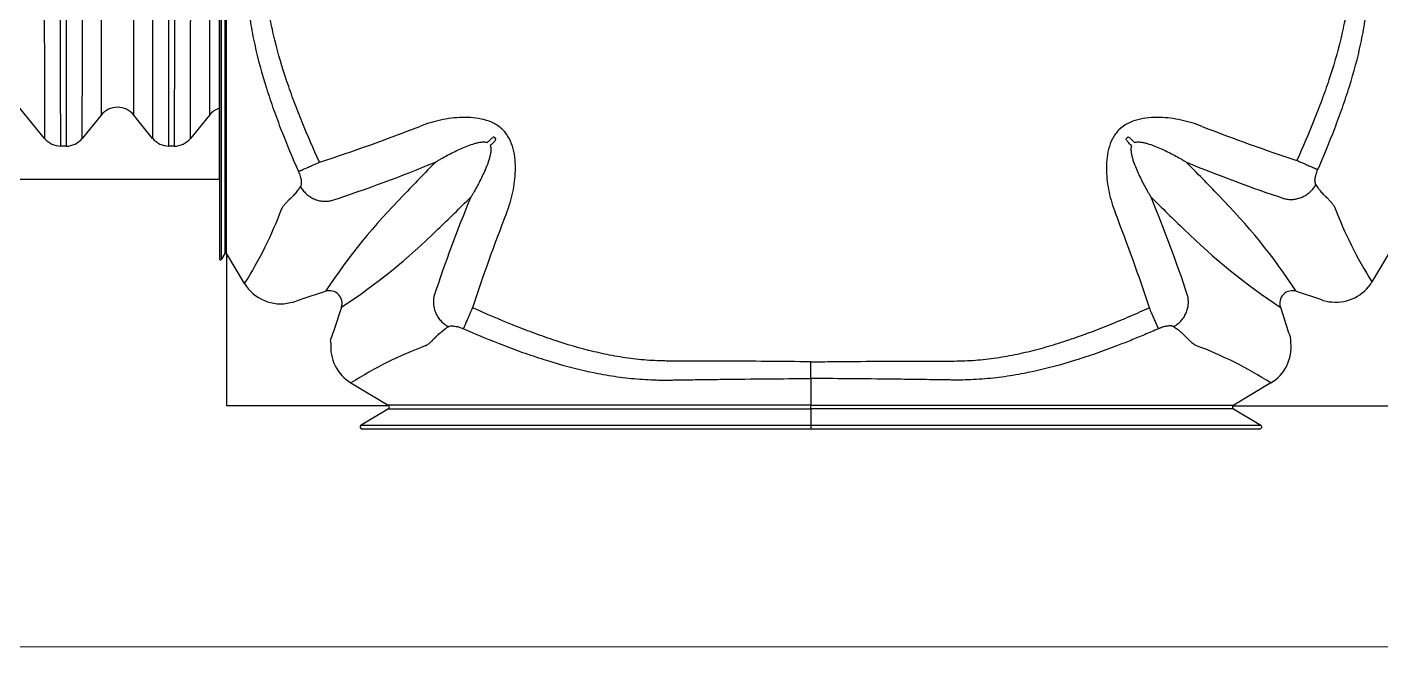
# Model space of a CAD drawing. Header units: millimetres. Extents: x -455371 to 117772, y -78417 to 116564.
# Drawn here: x -31500 to -30854, y 52822 to 53118 of the extents above; entities that cross this region are included whole.
import ezdxf

# ---------------------------------------------------------------- set-up
doc = ezdxf.new("R2010")
doc.units = ezdxf.units.MM
doc.layers.get('0').update_dxf_attribs({"color": 255})
doc.layers.add('BETON-STOP', color=141, linetype='Continuous')
doc.layers.add('Contorno-Cupolex', color=3, linetype='Continuous')
doc.layers.add('quote', color=5, linetype='Continuous', lineweight=15)

# ---------------------------------------------------------------- blocks, each defined once
blk = doc.blocks.new('Cupolex H50')
at = {"layer": 'Contorno-Cupolex', "linetype": 'Continuous'}
for p, q in [((19692.858, 10192.535), (19692.858, 10171.748)), ((19705.932, 10177.531), (19706.004, 10177.459)), ((19736.013, 10177.459), (19736.085, 10177.531)), ((19747.709, 10170.646), (19748.773, 10172.417)), ((19693.116, 10171.996), (19692.951, 10171.722)), ((19693.201, 10171.996), (19693.116, 10171.996)), ((19693.208, 10171.984), (19693.201, 10171.996)), ((19693.208, 10171.976), (19693.208, 10171.984)), ((19694.056, 10170.564), (19693.208, 10171.976)), ((19693.208, 10164.735), (19693.208, 10171.976)), ((19696.753, 10169.82), (19697.911, 10170.197)), ((19744.105, 10170.197), (19745.264, 10169.82)), ((19698.67, 10169.438), (19698.294, 10168.28)), ((19743.347, 10169.438), (19743.723, 10168.28)), ((19721.008, 10166.044), (19721.008, 10166.837)), ((19721.008, 10166.044), (19721.008, 10164.771)), ((19699.119, 10165.834), (19700.89, 10164.77)), ((19742.898, 10165.834), (19741.127, 10164.77)), ((19700.925, 10164.735), (19693.208, 10164.735)), ((19700.933, 10164.735), (19700.925, 10164.735)), ((19721.008, 10164.599), (19721.008, 10164.771)), ((19741.084, 10164.735), (19741.092, 10164.735)), ((19741.092, 10164.735), (19748.808, 10164.735)), ((19700.898, 10164.6), (19699.601, 10163.82)), ((19721.008, 10164.599), (19721.008, 10163.821)), ((19741.119, 10164.6), (19742.416, 10163.82)), ((19721.008, 10163.635), (19699.654, 10163.635)), ((19721.008, 10163.821), (19721.008, 10163.635)), ((19742.363, 10163.635), (19721.008, 10163.635))]:
    blk.add_line(p, q, dxfattribs=at)
for centre, radius, start, end in [((19671.606, 10256.75), 84.511, 287.92489, 291.36419), ((19769.413, 10254.064), 81.647, 248.60087, 251.96279), ((19647.472, 10236.537), 83.013, 314.44915, 314.6275), ((19765.011, 10118.999), 83.013, 135.3725, 135.55085), ((19677.006, 10118.999), 83.013, 44.44915, 44.6275), ((19794.544, 10236.537), 83.013, 225.3725, 225.55085), ((19676.338, 10241.136), 70.114, 288.16797, 292.48426), ((19775.244, 10104.861), 101.529, 135.24033, 136.48357), ((19666.773, 10104.862), 101.528, 43.51644, 44.7597), ((19764.872, 10239.053), 67.882, 247.47222, 251.6936), ((19722.646, 10153.941), 29.599, 135.27197, 146.68663), ((19767.526, 10148.671), 67.882, 157.47222, 161.6936), ((19633.335, 10246.77), 101.528, 313.51644, 314.7597), ((19674.49, 10148.671), 67.882, 18.3064, 22.52778), ((19823.019, 10261.545), 122.115, 225.3451, 226.37876), ((19719.371, 10153.941), 29.599, 33.31337, 44.72803), ((19677.575, 10180.979), 19.496, 327.71075, 339.45955), ((19782.538, 10144.13), 81.647, 158.60087, 161.96279), ((19659.479, 10144.13), 81.647, 18.03721, 21.39913), ((19764.175, 10181.087), 19.498, 200.64304, 212.37979), ((19682.414, 10194.173), 29.599, 303.31337, 314.72803), ((19759.649, 10194.23), 29.672, 225.28608, 236.67252), ((19692.908, 10171.747), 0.0499, 179.27755, 329.03728), ((19695.76, 10171.587), 1.987, 210.98877, 283.95348), ((19746.005, 10171.669), 1.987, 263.94289, 329.01288), ((19698.098, 10169.625), 0.601, 341.86663, 108.13337), ((19743.918, 10169.625), 0.601, 71.86663, 198.13337), ((19695.909, 10171.605), 1.974, 279.62968, 295.30529), ((19745.761, 10170.723), 1.031, 241.14815, 271.90187), ((19700.317, 10167.325), 2.238, 154.73634, 166.96361), ((19742.82, 10167.782), 1.031, 358.098, 28.85197), ((19698.066, 10167.758), 0.1, 353.99442, 45.05073), ((19700.142, 10167.538), 1.987, 173.94289, 239.01288), ((19709.561, 10149.368), 19.498, 110.64304, 122.37979), ((19732.568, 10149.593), 19.248, 57.54397, 69.4332), ((19741.874, 10167.538), 1.987, 300.98712, 6.05711), ((19700.838, 10164.684), 0.1, 30.3283, 59.06717), ((19700.847, 10164.685), 0.0994, 300.74221, 30.22948), ((19741.17, 10164.685), 0.0994, 149.77052, 239.25779), ((19741.178, 10164.684), 0.1, 120.93283, 149.6717), ((19699.653, 10163.735), 0.0998, 120.96272, 270.72242), ((19742.364, 10163.735), 0.0998, 269.27767, 59.03719)]:
    blk.add_arc(centre, radius, start, end, dxfattribs=at)
for points, knots in [([(19693.116, 10192.535), (19693.116, 10191.89), (19693.116, 10191.245), (19693.116, 10189.955), (19693.116, 10189.309), (19693.116, 10188.019), (19693.116, 10187.374), (19693.116, 10186.406), (19693.116, 10186.083), (19693.116, 10185.44), (19693.116, 10185.117), (19693.116, 10184.478), (19693.116, 10184.165), (19693.116, 10183.551), (19693.116, 10183.249), (19693.116, 10182.657), (19693.116, 10182.365), (19693.116, 10181.811), (19693.116, 10181.544), (19693.116, 10180.784), (19693.116, 10180.317), (19693.116, 10179.729), (19693.116, 10179.548), (19693.116, 10179.222), (19693.116, 10179.074), (19693.116, 10178.693), (19693.116, 10178.525), (19693.116, 10178.326), (19693.116, 10178.225), (19693.116, 10178.024), (19693.116, 10177.924), (19693.116, 10177.723), (19693.116, 10177.623), (19693.116, 10177.321), (19693.116, 10177.121), (19693.116, 10176.719), (19693.116, 10176.518), (19693.116, 10175.916), (19693.116, 10175.515), (19693.116, 10174.712), (19693.116, 10174.311), (19693.116, 10173.271), (19693.116, 10172.633), (19693.116, 10171.996)], [0, 0, 0, 0, 0.032927, 0.032927, 0.065853, 0.065853, 0.09878, 0.09878, 0.115243, 0.115243, 0.131706, 0.131706, 0.14817, 0.14817, 0.164633, 0.164633, 0.181096, 0.181096, 0.197559, 0.197559, 0.230486, 0.230486, 0.246949, 0.246949, 0.263413, 0.263413, 0.296339, 0.296339, 0.329266, 0.329266, 0.362192, 0.362192, 0.395119, 0.395119, 0.460972, 0.460972, 0.526825, 0.526825, 0.658531, 0.658531, 0.790238, 0.790238, 1, 1, 1, 1]), ([(19693.201, 10171.996), (19693.201, 10172.633), (19693.201, 10173.271), (19693.201, 10174.311), (19693.201, 10174.712), (19693.201, 10175.515), (19693.201, 10175.916), (19693.201, 10176.518), (19693.201, 10176.719), (19693.201, 10177.121), (19693.201, 10177.321), (19693.201, 10177.623), (19693.201, 10177.723), (19693.201, 10177.924), (19693.201, 10178.024), (19693.201, 10178.225), (19693.201, 10178.326), (19693.201, 10178.525), (19693.201, 10178.693), (19693.201, 10179.074), (19693.201, 10179.222), (19693.201, 10179.548), (19693.201, 10179.729), (19693.201, 10180.317), (19693.201, 10180.784), (19693.201, 10181.544), (19693.201, 10181.811), (19693.201, 10182.365), (19693.201, 10182.657), (19693.201, 10183.249), (19693.201, 10183.551), (19693.201, 10184.165), (19693.201, 10184.478), (19693.201, 10185.117), (19693.201, 10185.44), (19693.201, 10186.083), (19693.201, 10186.406), (19693.201, 10187.374), (19693.201, 10188.019), (19693.201, 10189.309), (19693.201, 10189.955), (19693.201, 10191.245), (19693.201, 10191.89), (19693.201, 10192.535)], [0, 0, 0, 0, 0.209762, 0.209762, 0.341469, 0.341469, 0.473175, 0.473175, 0.539028, 0.539028, 0.604881, 0.604881, 0.637808, 0.637808, 0.670734, 0.670734, 0.703661, 0.703661, 0.736587, 0.736587, 0.753051, 0.753051, 0.769514, 0.769514, 0.802441, 0.802441, 0.818904, 0.818904, 0.835367, 0.835367, 0.85183, 0.85183, 0.868294, 0.868294, 0.884757, 0.884757, 0.90122, 0.90122, 0.934147, 0.934147, 0.967073, 0.967073, 1, 1, 1, 1]), ([(19694.204, 10192.535), (19694.196, 10191.132), (19694.183, 10189.729), (19694.161, 10187.975), (19694.157, 10187.624), (19694.15, 10187.098), (19694.147, 10186.923), (19694.142, 10186.572), (19694.14, 10186.397), (19694.136, 10186.134), (19694.134, 10186.047), (19694.131, 10185.871), (19694.13, 10185.783), (19694.129, 10185.648), (19694.129, 10185.603), (19694.129, 10185.513), (19694.13, 10185.468), (19694.131, 10185.333), (19694.133, 10185.243), (19694.145, 10184.793), (19694.167, 10184.434), (19694.219, 10183.895), (19694.239, 10183.716), (19694.285, 10183.358), (19694.31, 10183.179), (19694.396, 10182.644), (19694.463, 10182.291), (19694.692, 10181.241), (19694.881, 10180.552), (19695.203, 10179.533), (19695.317, 10179.195), (19695.554, 10178.525), (19695.678, 10178.193), (19696.062, 10177.202), (19696.335, 10176.551), (19696.619, 10175.905)], [0, 0, 0, 0, 0.25, 0.25, 0.3125, 0.3125, 0.34375, 0.34375, 0.375, 0.375, 0.390625, 0.390625, 0.40625, 0.40625, 0.414062, 0.414062, 0.421875, 0.421875, 0.4375, 0.4375, 0.5, 0.5, 0.53125, 0.53125, 0.5625, 0.5625, 0.625, 0.625, 0.75, 0.75, 0.8125, 0.8125, 0.875, 0.875, 1, 1, 1, 1]), ([(19697.616, 10176.341), (19697.331, 10176.975), (19697.057, 10177.611), (19696.667, 10178.572), (19696.541, 10178.894), (19696.298, 10179.54), (19696.182, 10179.865), (19695.851, 10180.841), (19695.655, 10181.496), (19695.414, 10182.489), (19695.342, 10182.822), (19695.25, 10183.325), (19695.222, 10183.493), (19695.172, 10183.829), (19695.149, 10183.997), (19695.091, 10184.501), (19695.064, 10184.838), (19695.045, 10185.259), (19695.042, 10185.344), (19695.039, 10185.47), (19695.038, 10185.513), (19695.037, 10185.597), (19695.036, 10185.639), (19695.035, 10185.766), (19695.035, 10185.853), (19695.035, 10186.027), (19695.035, 10186.115), (19695.036, 10186.379), (19695.035, 10186.556), (19695.035, 10186.907), (19695.035, 10187.083), (19695.033, 10187.611), (19695.032, 10187.963), (19695.025, 10189.721), (19695.013, 10191.128), (19694.997, 10192.535)], [0, 0, 0, 0, 0.125, 0.125, 0.1875, 0.1875, 0.25, 0.25, 0.375, 0.375, 0.4375, 0.4375, 0.46875, 0.46875, 0.5, 0.5, 0.5625, 0.5625, 0.578125, 0.578125, 0.585938, 0.585938, 0.59375, 0.59375, 0.609375, 0.609375, 0.625, 0.625, 0.65625, 0.65625, 0.6875, 0.6875, 0.75, 0.75, 1, 1, 1, 1]), ([(19746.707, 10192.535), (19746.69, 10191.136), (19746.679, 10189.736), (19746.671, 10187.987), (19746.67, 10187.637), (19746.668, 10186.937), (19746.668, 10186.588), (19746.668, 10186.15), (19746.668, 10186.062), (19746.668, 10185.931), (19746.668, 10185.888), (19746.668, 10185.802), (19746.668, 10185.759), (19746.667, 10185.674), (19746.667, 10185.632), (19746.666, 10185.549), (19746.665, 10185.507), (19746.662, 10185.381), (19746.659, 10185.297), (19746.642, 10184.878), (19746.616, 10184.543), (19746.56, 10184.041), (19746.538, 10183.874), (19746.489, 10183.54), (19746.462, 10183.373), (19746.372, 10182.873), (19746.302, 10182.542), (19746.066, 10181.554), (19745.874, 10180.904), (19745.549, 10179.935), (19745.435, 10179.613), (19745.196, 10178.971), (19745.071, 10178.651), (19744.686, 10177.694), (19744.414, 10177.061), (19744.133, 10176.43)], [0, 0, 0, 0, 0.25, 0.25, 0.3125, 0.3125, 0.375, 0.375, 0.390625, 0.390625, 0.398438, 0.398438, 0.40625, 0.40625, 0.414062, 0.414062, 0.421875, 0.421875, 0.4375, 0.4375, 0.5, 0.5, 0.53125, 0.53125, 0.5625, 0.5625, 0.625, 0.625, 0.75, 0.75, 0.8125, 0.8125, 0.875, 0.875, 1, 1, 1, 1]), ([(19745.13, 10175.996), (19745.411, 10176.639), (19745.68, 10177.288), (19746.06, 10178.275), (19746.182, 10178.606), (19746.416, 10179.272), (19746.528, 10179.607), (19746.844, 10180.619), (19747.029, 10181.303), (19747.253, 10182.347), (19747.319, 10182.698), (19747.402, 10183.23), (19747.427, 10183.408), (19747.471, 10183.764), (19747.491, 10183.943), (19747.54, 10184.478), (19747.561, 10184.835), (19747.572, 10185.283), (19747.574, 10185.372), (19747.575, 10185.507), (19747.575, 10185.551), (19747.575, 10185.641), (19747.575, 10185.686), (19747.574, 10185.775), (19747.573, 10185.819), (19747.572, 10185.907), (19747.571, 10185.95), (19747.569, 10186.081), (19747.568, 10186.168), (19747.561, 10186.604), (19747.556, 10186.953), (19747.547, 10187.651), (19747.542, 10187.999), (19747.521, 10189.744), (19747.508, 10191.139), (19747.5, 10192.535)], [0, 0, 0, 0, 0.125, 0.125, 0.1875, 0.1875, 0.25, 0.25, 0.375, 0.375, 0.4375, 0.4375, 0.46875, 0.46875, 0.5, 0.5, 0.5625, 0.5625, 0.578125, 0.578125, 0.585938, 0.585938, 0.59375, 0.59375, 0.601562, 0.601562, 0.609375, 0.609375, 0.625, 0.625, 0.6875, 0.6875, 0.75, 0.75, 1, 1, 1, 1]), ([(19692.951, 10171.722), (19692.951, 10173.251), (19692.951, 10174.786), (19692.951, 10176.704), (19692.951, 10177.088), (19692.951, 10177.663), (19692.951, 10177.855), (19692.951, 10178.071), (19692.951, 10178.095), (19692.951, 10178.143), (19692.951, 10178.165), (19692.951, 10178.247), (19692.951, 10178.319), (19692.951, 10178.585), (19692.951, 10178.839), (19692.951, 10179.308), (19692.951, 10179.479), (19692.951, 10179.851), (19692.951, 10180.054), (19692.951, 10180.701), (19692.951, 10181.177), (19692.951, 10181.956), (19692.951, 10182.229), (19692.951, 10182.785), (19692.951, 10183.07), (19692.951, 10183.649), (19692.951, 10183.944), (19692.951, 10184.545), (19692.951, 10184.854), (19692.951, 10185.314), (19692.951, 10185.468), (19692.951, 10185.654), (19692.951, 10185.686), (19692.951, 10185.719)], [0, 0, 0, 0, 0.5, 0.5, 0.625, 0.625, 0.6875, 0.6875, 0.6953125, 0.6953125, 0.703125, 0.703125, 0.71875, 0.71875, 0.75, 0.75, 0.765625, 0.765625, 0.78125, 0.78125, 0.8125, 0.8125, 0.828125, 0.828125, 0.84375, 0.84375, 0.859375, 0.859375, 0.875, 0.875, 0.8828125, 0.8828125, 0.8844651, 0.8844651, 0.8844651, 0.8844651]), ([(19706.519, 10173.92), (19706.649, 10174.243), (19706.749, 10174.573), (19706.893, 10175.248), (19706.938, 10175.595), (19706.95, 10176.114), (19706.946, 10176.287), (19706.913, 10176.633), (19706.885, 10176.807), (19706.754, 10177.309), (19706.6, 10177.633), (19706.227, 10178.005), (19706.085, 10178.105), (19705.775, 10178.267), (19705.611, 10178.326), (19705.276, 10178.412), (19705.103, 10178.44), (19704.757, 10178.472), (19704.585, 10178.477), (19704.069, 10178.464), (19703.723, 10178.42), (19703.046, 10178.276), (19702.716, 10178.175), (19702.393, 10178.046)], [0, 0, 0, 0, 0.125, 0.125, 0.25, 0.25, 0.3125, 0.3125, 0.375, 0.375, 0.5, 0.5, 0.5625, 0.5625, 0.625, 0.625, 0.6875, 0.6875, 0.75, 0.75, 0.875, 0.875, 1, 1, 1, 1]), ([(19739.624, 10178.046), (19739.3, 10178.175), (19738.97, 10178.276), (19738.296, 10178.42), (19737.949, 10178.465), (19737.429, 10178.477), (19737.256, 10178.472), (19736.91, 10178.44), (19736.737, 10178.411), (19736.234, 10178.281), (19735.91, 10178.126), (19735.538, 10177.753), (19735.438, 10177.612), (19735.276, 10177.302), (19735.218, 10177.138), (19735.131, 10176.803), (19735.103, 10176.629), (19735.071, 10176.284), (19735.066, 10176.112), (19735.079, 10175.596), (19735.123, 10175.25), (19735.268, 10174.573), (19735.368, 10174.242), (19735.497, 10173.92)], [0, 0, 0, 0, 0.125, 0.125, 0.25, 0.25, 0.3125, 0.3125, 0.375, 0.375, 0.5, 0.5, 0.5625, 0.5625, 0.625, 0.625, 0.6875, 0.6875, 0.75, 0.75, 0.875, 0.875, 1, 1, 1, 1]), ([(19703.152, 10176.351), (19703.174, 10176.365), (19703.197, 10176.379), (19703.243, 10176.407), (19703.266, 10176.421), (19703.335, 10176.462), (19703.381, 10176.489), (19703.521, 10176.57), (19703.615, 10176.622), (19703.901, 10176.775), (19704.096, 10176.872), (19704.398, 10177.008), (19704.5, 10177.052), (19704.708, 10177.135), (19704.814, 10177.174), (19704.976, 10177.226), (19705.03, 10177.242), (19705.141, 10177.27), (19705.198, 10177.283), (19705.312, 10177.301), (19705.369, 10177.307), (19705.458, 10177.307), (19705.488, 10177.305), (19705.547, 10177.295), (19705.576, 10177.288), (19705.604, 10177.277)], [0, 0, 0, 0, 0.03125, 0.03125, 0.0625, 0.0625, 0.125, 0.125, 0.25, 0.25, 0.5, 0.5, 0.625, 0.625, 0.75, 0.75, 0.8125, 0.8125, 0.875, 0.875, 0.9375, 0.9375, 0.96875, 0.96875, 1, 1, 1, 1]), ([(19705.75, 10177.131), (19705.762, 10177.102), (19705.769, 10177.073), (19705.778, 10177.014), (19705.78, 10176.984), (19705.781, 10176.895), (19705.774, 10176.837), (19705.756, 10176.723), (19705.743, 10176.666), (19705.714, 10176.555), (19705.698, 10176.501), (19705.647, 10176.34), (19705.608, 10176.234), (19705.525, 10176.028), (19705.482, 10175.926), (19705.346, 10175.625), (19705.248, 10175.428), (19705.095, 10175.142), (19705.043, 10175.048), (19704.963, 10174.908), (19704.936, 10174.862), (19704.894, 10174.793), (19704.881, 10174.77), (19704.853, 10174.724), (19704.839, 10174.701), (19704.825, 10174.679)], [0, 0, 0, 0, 0.03125, 0.03125, 0.0625, 0.0625, 0.125, 0.125, 0.1875, 0.1875, 0.25, 0.25, 0.375, 0.375, 0.5, 0.5, 0.75, 0.75, 0.875, 0.875, 0.9375, 0.9375, 0.96875, 0.96875, 1, 1, 1, 1]), ([(19705.932, 10177.531), (19705.929, 10177.533), (19705.925, 10177.534), (19705.918, 10177.535), (19705.914, 10177.535), (19705.904, 10177.533), (19705.897, 10177.531), (19705.877, 10177.523), (19705.865, 10177.516), (19705.829, 10177.494), (19705.808, 10177.477), (19705.789, 10177.458)], [0, 0, 0, 0, 0.0625, 0.0625, 0.125, 0.125, 0.25, 0.25, 0.5, 0.5, 1, 1, 1, 1]), ([(19705.931, 10177.315), (19705.95, 10177.335), (19705.968, 10177.356), (19705.99, 10177.392), (19705.997, 10177.404), (19706.004, 10177.424), (19706.007, 10177.431), (19706.008, 10177.441), (19706.008, 10177.445), (19706.008, 10177.452), (19706.006, 10177.456), (19706.004, 10177.459)], [0, 0, 0, 0, 0.5, 0.5, 0.75, 0.75, 0.875, 0.875, 0.9375, 0.9375, 1, 1, 1, 1]), ([(19736.086, 10177.315), (19736.066, 10177.335), (19736.049, 10177.356), (19736.027, 10177.392), (19736.02, 10177.404), (19736.012, 10177.424), (19736.01, 10177.431), (19736.008, 10177.441), (19736.008, 10177.445), (19736.009, 10177.452), (19736.01, 10177.456), (19736.013, 10177.459)], [0, 0, 0, 0, 0.5, 0.5, 0.75, 0.75, 0.875, 0.875, 0.9375, 0.9375, 1, 1, 1, 1]), ([(19736.228, 10177.458), (19736.209, 10177.477), (19736.187, 10177.494), (19736.152, 10177.516), (19736.14, 10177.523), (19736.12, 10177.531), (19736.113, 10177.533), (19736.102, 10177.535), (19736.099, 10177.535), (19736.091, 10177.534), (19736.088, 10177.533), (19736.085, 10177.531)], [0, 0, 0, 0, 0.5, 0.5, 0.75, 0.75, 0.875, 0.875, 0.9375, 0.9375, 1, 1, 1, 1]), ([(19736.267, 10177.131), (19736.255, 10177.102), (19736.248, 10177.073), (19736.239, 10177.014), (19736.237, 10176.984), (19736.236, 10176.895), (19736.242, 10176.837), (19736.261, 10176.723), (19736.274, 10176.666), (19736.302, 10176.555), (19736.318, 10176.501), (19736.37, 10176.34), (19736.409, 10176.234), (19736.491, 10176.028), (19736.535, 10175.926), (19736.671, 10175.625), (19736.768, 10175.428), (19736.921, 10175.142), (19736.974, 10175.048), (19737.054, 10174.908), (19737.081, 10174.862), (19737.122, 10174.793), (19737.136, 10174.77), (19737.164, 10174.724), (19737.178, 10174.701), (19737.192, 10174.679)], [0, 0, 0, 0, 0.03125, 0.03125, 0.0625, 0.0625, 0.125, 0.125, 0.1875, 0.1875, 0.25, 0.25, 0.375, 0.375, 0.5, 0.5, 0.75, 0.75, 0.875, 0.875, 0.9375, 0.9375, 0.96875, 0.96875, 1, 1, 1, 1]), ([(19736.412, 10177.277), (19736.441, 10177.288), (19736.47, 10177.296), (19736.53, 10177.305), (19736.56, 10177.307), (19736.648, 10177.307), (19736.706, 10177.301), (19736.82, 10177.282), (19736.877, 10177.27), (19736.988, 10177.241), (19737.042, 10177.225), (19737.204, 10177.173), (19737.309, 10177.135), (19737.516, 10177.052), (19737.618, 10177.008), (19737.919, 10176.872), (19738.115, 10176.775), (19738.402, 10176.622), (19738.496, 10176.57), (19738.636, 10176.489), (19738.682, 10176.462), (19738.751, 10176.421), (19738.774, 10176.407), (19738.819, 10176.379), (19738.842, 10176.366), (19738.865, 10176.351)], [0, 0, 0, 0, 0.03125, 0.03125, 0.0625, 0.0625, 0.125, 0.125, 0.1875, 0.1875, 0.25, 0.25, 0.375, 0.375, 0.5, 0.5, 0.75, 0.75, 0.875, 0.875, 0.9375, 0.9375, 0.96875, 0.96875, 1, 1, 1, 1]), ([(19696.619, 10175.905), (19696.636, 10175.864), (19696.652, 10175.824), (19696.681, 10175.745), (19696.694, 10175.705), (19696.711, 10175.647), (19696.716, 10175.628), (19696.725, 10175.591), (19696.729, 10175.572), (19696.74, 10175.519), (19696.745, 10175.485), (19696.751, 10175.438), (19696.752, 10175.423), (19696.754, 10175.393), (19696.755, 10175.379), (19696.755, 10175.338), (19696.753, 10175.313), (19696.747, 10175.269), (19696.743, 10175.249), (19696.731, 10175.215), (19696.724, 10175.2), (19696.715, 10175.188)], [0, 0, 0, 0, 0.125, 0.125, 0.25, 0.25, 0.3125, 0.3125, 0.375, 0.375, 0.5, 0.5, 0.5625, 0.5625, 0.625, 0.625, 0.75, 0.75, 0.875, 0.875, 1, 1, 1, 1]), ([(19745.035, 10175.278), (19745.019, 10175.303), (19745.006, 10175.337), (19744.999, 10175.393), (19744.997, 10175.404), (19744.996, 10175.429), (19744.996, 10175.442), (19744.996, 10175.483), (19744.997, 10175.513), (19745.005, 10175.576), (19745.01, 10175.61), (19745.021, 10175.663), (19745.025, 10175.682), (19745.034, 10175.719), (19745.039, 10175.738), (19745.055, 10175.796), (19745.068, 10175.836), (19745.097, 10175.916), (19745.113, 10175.956), (19745.13, 10175.996)], [0, 0, 0, 0, 0.25, 0.25, 0.3125, 0.3125, 0.375, 0.375, 0.5, 0.5, 0.625, 0.625, 0.6875, 0.6875, 0.75, 0.75, 0.875, 0.875, 1, 1, 1, 1]), ([(19696.715, 10175.188), (19696.665, 10175.114), (19696.616, 10175.044), (19696.518, 10174.916), (19696.47, 10174.857), (19696.4, 10174.777), (19696.377, 10174.751), (19696.342, 10174.715), (19696.331, 10174.704), (19696.314, 10174.687), (19696.308, 10174.681), (19696.297, 10174.67), (19696.291, 10174.665), (19696.274, 10174.649), (19696.263, 10174.638), (19696.246, 10174.622), (19696.24, 10174.617), (19696.228, 10174.606), (19696.223, 10174.6), (19696.211, 10174.589), (19696.206, 10174.584), (19696.194, 10174.572), (19696.189, 10174.567), (19696.178, 10174.556), (19696.173, 10174.55), (19696.163, 10174.54), (19696.158, 10174.535), (19696.133, 10174.509), (19696.113, 10174.49), (19696.085, 10174.46), (19696.076, 10174.451), (19696.058, 10174.432), (19696.05, 10174.423), (19696.024, 10174.395), (19696.008, 10174.378), (19695.977, 10174.344), (19695.963, 10174.328), (19695.935, 10174.296), (19695.922, 10174.281), (19695.898, 10174.25), (19695.887, 10174.236), (19695.867, 10174.207), (19695.859, 10174.193), (19695.847, 10174.172), (19695.844, 10174.165), (19695.839, 10174.155), (19695.837, 10174.152), (19695.834, 10174.145), (19695.833, 10174.142), (19695.832, 10174.138)], [0, 0, 0, 0, 0.125, 0.125, 0.25, 0.25, 0.3125, 0.3125, 0.34375, 0.34375, 0.359375, 0.359375, 0.375, 0.375, 0.40625, 0.40625, 0.421875, 0.421875, 0.4375, 0.4375, 0.453125, 0.453125, 0.46875, 0.46875, 0.484375, 0.484375, 0.5, 0.5, 0.5625, 0.5625, 0.59375, 0.59375, 0.625, 0.625, 0.6875, 0.6875, 0.75, 0.75, 0.8125, 0.8125, 0.875, 0.875, 0.9375, 0.9375, 0.96875, 0.96875, 0.984375, 0.984375, 1, 1, 1, 1]), ([(19745.929, 10174.214), (19745.928, 10174.217), (19745.927, 10174.22), (19745.924, 10174.227), (19745.922, 10174.231), (19745.917, 10174.241), (19745.913, 10174.248), (19745.902, 10174.268), (19745.893, 10174.283), (19745.873, 10174.312), (19745.862, 10174.327), (19745.838, 10174.357), (19745.824, 10174.373), (19745.796, 10174.405), (19745.781, 10174.421), (19745.75, 10174.455), (19745.734, 10174.473), (19745.708, 10174.501), (19745.699, 10174.51), (19745.681, 10174.529), (19745.672, 10174.539), (19745.643, 10174.568), (19745.623, 10174.588), (19745.6, 10174.611), (19745.598, 10174.614), (19745.593, 10174.619), (19745.59, 10174.622), (19745.582, 10174.63), (19745.577, 10174.635), (19745.566, 10174.646), (19745.56, 10174.652), (19745.549, 10174.663), (19745.543, 10174.669), (19745.531, 10174.68), (19745.526, 10174.685), (19745.514, 10174.696), (19745.508, 10174.701), (19745.497, 10174.712), (19745.491, 10174.717), (19745.48, 10174.728), (19745.474, 10174.733), (19745.457, 10174.75), (19745.445, 10174.761), (19745.423, 10174.784), (19745.411, 10174.796), (19745.376, 10174.833), (19745.353, 10174.859), (19745.235, 10174.995), (19745.136, 10175.127), (19745.035, 10175.278)], [0, 0, 0, 0, 0.015625, 0.015625, 0.03125, 0.03125, 0.0625, 0.0625, 0.125, 0.125, 0.1875, 0.1875, 0.25, 0.25, 0.3125, 0.3125, 0.375, 0.375, 0.40625, 0.40625, 0.4375, 0.4375, 0.5, 0.5, 0.507812, 0.507812, 0.515625, 0.515625, 0.53125, 0.53125, 0.546875, 0.546875, 0.5625, 0.5625, 0.578125, 0.578125, 0.59375, 0.59375, 0.609375, 0.609375, 0.625, 0.625, 0.65625, 0.65625, 0.6875, 0.6875, 0.75, 0.75, 1, 1, 1, 1]), ([(19721.008, 10166.837), (19719.609, 10166.853), (19718.21, 10166.865), (19716.46, 10166.872), (19716.11, 10166.874), (19715.411, 10166.875), (19715.061, 10166.876), (19714.623, 10166.876), (19714.535, 10166.876), (19714.405, 10166.875), (19714.361, 10166.875), (19714.275, 10166.875), (19714.232, 10166.876), (19714.147, 10166.876), (19714.106, 10166.876), (19714.022, 10166.878), (19713.98, 10166.878), (19713.854, 10166.881), (19713.77, 10166.884), (19713.351, 10166.901), (19713.016, 10166.927), (19712.515, 10166.984), (19712.347, 10167.005), (19712.013, 10167.054), (19711.846, 10167.081), (19711.346, 10167.171), (19711.015, 10167.241), (19710.028, 10167.477), (19709.377, 10167.67), (19708.408, 10167.994), (19708.086, 10168.109), (19707.444, 10168.348), (19707.124, 10168.472), (19706.167, 10168.857), (19705.534, 10169.129), (19704.903, 10169.411)], [0, 0, 0, 0, 0.25, 0.25, 0.3125, 0.3125, 0.375, 0.375, 0.390625, 0.390625, 0.398438, 0.398438, 0.40625, 0.40625, 0.414062, 0.414062, 0.421875, 0.421875, 0.4375, 0.4375, 0.5, 0.5, 0.53125, 0.53125, 0.5625, 0.5625, 0.625, 0.625, 0.75, 0.75, 0.8125, 0.8125, 0.875, 0.875, 1, 1, 1, 1]), ([(19721.008, 10166.837), (19721.358, 10166.841), (19722.058, 10166.849), (19723.457, 10166.861), (19724.857, 10166.87), (19726.256, 10166.875), (19727.044, 10166.876), (19727.567, 10166.875), (19727.909, 10166.875), (19728.498, 10166.888), (19729.338, 10166.954), (19730.34, 10167.101), (19731.333, 10167.311), (19732.152, 10167.53), (19732.801, 10167.727), (19733.449, 10167.938), (19734.255, 10168.224), (19735.226, 10168.602), (19736.18, 10168.998), (19736.81, 10169.277), (19737.113, 10169.411)], [0, 0, 0, 0, 0.063564, 0.127097, 0.254201, 0.31775, 0.381331, 0.397214, 0.41286, 0.44336, 0.504368, 0.565708, 0.627174, 0.688693, 0.719527, 0.750429, 0.81247, 0.874829, 0.93973, 1, 1, 1, 1]), ([(19703.752, 10168.508), (19703.776, 10168.525), (19703.81, 10168.537), (19703.866, 10168.545), (19703.878, 10168.546), (19703.902, 10168.548), (19703.916, 10168.548), (19703.957, 10168.548), (19703.986, 10168.546), (19704.05, 10168.539), (19704.083, 10168.533), (19704.137, 10168.523), (19704.155, 10168.519), (19704.192, 10168.51), (19704.212, 10168.505), (19704.27, 10168.488), (19704.309, 10168.475), (19704.389, 10168.447), (19704.429, 10168.431), (19704.47, 10168.413)], [0, 0, 0, 0, 0.25, 0.25, 0.3125, 0.3125, 0.375, 0.375, 0.5, 0.5, 0.625, 0.625, 0.6875, 0.6875, 0.75, 0.75, 0.875, 0.875, 1, 1, 1, 1]), ([(19738.265, 10168.508), (19738.262, 10168.51), (19738.255, 10168.515), (19738.244, 10168.52), (19738.233, 10168.525), (19738.22, 10168.53), (19738.207, 10168.534), (19738.193, 10168.538), (19738.178, 10168.541), (19738.145, 10168.546), (19738.089, 10168.55), (19738, 10168.544), (19737.899, 10168.528), (19737.805, 10168.505), (19737.727, 10168.482), (19737.674, 10168.464), (19737.627, 10168.446), (19737.587, 10168.43), (19737.56, 10168.419), (19737.547, 10168.413)], [0, 0, 0, 0, 0.031543, 0.062759, 0.093676, 0.12432, 0.154721, 0.184907, 0.214908, 0.244754, 0.371276, 0.495222, 0.622346, 0.74714, 0.810652, 0.87359, 0.915985, 0.958061, 1, 1, 1, 1]), ([(19702.687, 10167.614), (19702.69, 10167.616), (19702.694, 10167.617), (19702.701, 10167.62), (19702.704, 10167.621), (19702.714, 10167.626), (19702.721, 10167.63), (19702.742, 10167.642), (19702.756, 10167.65), (19702.785, 10167.67), (19702.8, 10167.681), (19702.83, 10167.706), (19702.846, 10167.719), (19702.878, 10167.747), (19702.895, 10167.762), (19702.929, 10167.793), (19702.946, 10167.81), (19702.974, 10167.835), (19702.983, 10167.844), (19703.003, 10167.863), (19703.012, 10167.872), (19703.042, 10167.9), (19703.062, 10167.92), (19703.085, 10167.943), (19703.087, 10167.946), (19703.092, 10167.951), (19703.095, 10167.953), (19703.103, 10167.961), (19703.109, 10167.967), (19703.12, 10167.978), (19703.125, 10167.983), (19703.137, 10167.995), (19703.142, 10168), (19703.153, 10168.012), (19703.159, 10168.018), (19703.169, 10168.029), (19703.175, 10168.035), (19703.185, 10168.047), (19703.191, 10168.052), (19703.201, 10168.064), (19703.207, 10168.069), (19703.223, 10168.087), (19703.234, 10168.098), (19703.257, 10168.121), (19703.269, 10168.132), (19703.306, 10168.167), (19703.332, 10168.19), (19703.469, 10168.309), (19703.6, 10168.407), (19703.752, 10168.508)], [0, 0, 0, 0, 0.015625, 0.015625, 0.03125, 0.03125, 0.0625, 0.0625, 0.125, 0.125, 0.1875, 0.1875, 0.25, 0.25, 0.3125, 0.3125, 0.375, 0.375, 0.40625, 0.40625, 0.4375, 0.4375, 0.5, 0.5, 0.507812, 0.507812, 0.515625, 0.515625, 0.53125, 0.53125, 0.546875, 0.546875, 0.5625, 0.5625, 0.578125, 0.578125, 0.59375, 0.59375, 0.609375, 0.609375, 0.625, 0.625, 0.65625, 0.65625, 0.6875, 0.6875, 0.75, 0.75, 1, 1, 1, 1]), ([(19704.47, 10168.413), (19705.113, 10168.132), (19705.761, 10167.863), (19706.748, 10167.484), (19707.079, 10167.361), (19707.745, 10167.127), (19708.08, 10167.016), (19709.092, 10166.7), (19709.776, 10166.515), (19710.82, 10166.291), (19711.172, 10166.225), (19711.704, 10166.142), (19711.882, 10166.117), (19712.238, 10166.072), (19712.416, 10166.053), (19712.951, 10166.003), (19713.309, 10165.982), (19713.756, 10165.971), (19713.845, 10165.97), (19713.98, 10165.969), (19714.025, 10165.968), (19714.114, 10165.968), (19714.159, 10165.969), (19714.248, 10165.97), (19714.292, 10165.97), (19714.38, 10165.971), (19714.424, 10165.972), (19714.555, 10165.974), (19714.642, 10165.975), (19715.077, 10165.982), (19715.426, 10165.987), (19716.124, 10165.996), (19716.473, 10166.001), (19718.217, 10166.022), (19719.612, 10166.035), (19721.008, 10166.044)], [0, 0, 0, 0, 0.125, 0.125, 0.1875, 0.1875, 0.25, 0.25, 0.375, 0.375, 0.4375, 0.4375, 0.46875, 0.46875, 0.5, 0.5, 0.5625, 0.5625, 0.578125, 0.578125, 0.585938, 0.585938, 0.59375, 0.59375, 0.601562, 0.601562, 0.609375, 0.609375, 0.625, 0.625, 0.6875, 0.6875, 0.75, 0.75, 1, 1, 1, 1]), ([(19737.547, 10168.413), (19737.325, 10168.317), (19736.888, 10168.128), (19736.238, 10167.861), (19735.474, 10167.559), (19734.599, 10167.236), (19733.256, 10166.79), (19731.892, 10166.421), (19730.491, 10166.158), (19729.424, 10166.025), (19728.529, 10165.971), (19727.904, 10165.967), (19727.55, 10165.973), (19727.026, 10165.981), (19726.242, 10165.992), (19724.843, 10166.01), (19723.098, 10166.029), (19721.703, 10166.039), (19721.008, 10166.044)], [0, 0, 0, 0, 0.042924, 0.084471, 0.124692, 0.188647, 0.249907, 0.375615, 0.438991, 0.50263, 0.566109, 0.597857, 0.613444, 0.628905, 0.690742, 0.752592, 0.876921, 1, 1, 1, 1]), ([(19739.33, 10167.614), (19739.326, 10167.616), (19739.32, 10167.618), (19739.306, 10167.625), (19739.282, 10167.637), (19739.232, 10167.668), (19739.17, 10167.719), (19739.099, 10167.783), (19739.042, 10167.836), (19738.987, 10167.889), (19738.942, 10167.933), (19738.902, 10167.973), (19738.87, 10168.005), (19738.839, 10168.039), (19738.796, 10168.085), (19738.736, 10168.144), (19738.667, 10168.206), (19738.602, 10168.261), (19738.543, 10168.308), (19738.48, 10168.357), (19738.413, 10168.407), (19738.341, 10168.457), (19738.291, 10168.491), (19738.265, 10168.508)], [0, 0, 0, 0, 0.016011, 0.032224, 0.064149, 0.128117, 0.255099, 0.326832, 0.398509, 0.451594, 0.506571, 0.540692, 0.57148, 0.599734, 0.634041, 0.695795, 0.755398, 0.795322, 0.835569, 0.876151, 0.917076, 0.958355, 1, 1, 1, 1]), ([(19716.312, 10164.771), (19716.064, 10164.771), (19715.817, 10164.771), (19715.267, 10164.771), (19714.965, 10164.771), (19714.36, 10164.771), (19714.058, 10164.771), (19713.455, 10164.771), (19713.153, 10164.771), (19712.556, 10164.771), (19712.264, 10164.771), (19711.695, 10164.771), (19711.418, 10164.771), (19710.875, 10164.771), (19710.61, 10164.771), (19709.856, 10164.771), (19709.402, 10164.771), (19708.596, 10164.771), (19708.258, 10164.771), (19707.85, 10164.771), (19707.731, 10164.771), (19707.533, 10164.771), (19707.454, 10164.771), (19707.361, 10164.771), (19707.336, 10164.771), (19707.289, 10164.771), (19707.266, 10164.771), (19707.195, 10164.771), (19707.148, 10164.771), (19706.912, 10164.771), (19706.724, 10164.771), (19706.159, 10164.771), (19705.782, 10164.771), (19704.542, 10164.771), (19703.679, 10164.771), (19702.818, 10164.771)], [0.0809509, 0.0809509, 0.0809509, 0.0809509, 0.09375, 0.09375, 0.109375, 0.109375, 0.125, 0.125, 0.140625, 0.140625, 0.15625, 0.15625, 0.171875, 0.171875, 0.1875, 0.1875, 0.21875, 0.21875, 0.25, 0.25, 0.265625, 0.265625, 0.28125, 0.28125, 0.2890625, 0.2890625, 0.296875, 0.296875, 0.3125, 0.3125, 0.375, 0.375, 0.5, 0.5, 0.786222, 0.786222, 0.786222, 0.786222]), ([(19721.008, 10164.771), (19719.8, 10164.771), (19718.591, 10164.771), (19717.025, 10164.771), (19716.669, 10164.771), (19716.312, 10164.771)], [0, 0, 0, 0, 0.0625, 0.0625, 0.0809509, 0.0809509, 0.0809509, 0.0809509]), ([(19721.008, 10164.771), (19722.217, 10164.771), (19723.426, 10164.771), (19724.99, 10164.771), (19725.345, 10164.771), (19725.7, 10164.771)], [0, 0, 0, 0, 0.0625, 0.0625, 0.08086931, 0.08086931, 0.08086931, 0.08086931]), ([(19725.7, 10164.771), (19725.949, 10164.771), (19726.198, 10164.771), (19726.75, 10164.771), (19727.052, 10164.771), (19727.656, 10164.771), (19727.958, 10164.771), (19728.561, 10164.771), (19728.864, 10164.771), (19729.461, 10164.771), (19729.752, 10164.771), (19730.321, 10164.771), (19730.599, 10164.771), (19731.141, 10164.771), (19731.407, 10164.771), (19732.161, 10164.771), (19732.614, 10164.771), (19733.421, 10164.771), (19733.759, 10164.771), (19734.167, 10164.771), (19734.286, 10164.771), (19734.484, 10164.771), (19734.563, 10164.771), (19734.656, 10164.771), (19734.681, 10164.771), (19734.728, 10164.771), (19734.751, 10164.771), (19734.822, 10164.771), (19734.869, 10164.771), (19735.104, 10164.771), (19735.293, 10164.771), (19735.858, 10164.771), (19736.235, 10164.771), (19738.119, 10164.771), (19739.626, 10164.77), (19741.127, 10164.77)], [0.0808693, 0.0808693, 0.0808693, 0.0808693, 0.09375, 0.09375, 0.109375, 0.109375, 0.125, 0.125, 0.140625, 0.140625, 0.15625, 0.15625, 0.171875, 0.171875, 0.1875, 0.1875, 0.21875, 0.21875, 0.25, 0.25, 0.265625, 0.265625, 0.28125, 0.28125, 0.2890625, 0.2890625, 0.296875, 0.296875, 0.3125, 0.3125, 0.375, 0.375, 0.5, 0.5, 1, 1, 1, 1]), ([(19700.898, 10164.6), (19702.397, 10164.6), (19703.903, 10164.6), (19705.786, 10164.599), (19706.163, 10164.599), (19706.727, 10164.599), (19706.916, 10164.599), (19707.151, 10164.599), (19707.198, 10164.599), (19707.292, 10164.599), (19707.333, 10164.599), (19707.458, 10164.599), (19707.537, 10164.599), (19707.734, 10164.599), (19707.853, 10164.599), (19708.263, 10164.599), (19708.599, 10164.599), (19709.2, 10164.599), (19709.417, 10164.599), (19709.87, 10164.599), (19710.108, 10164.599), (19710.857, 10164.599), (19711.408, 10164.599), (19712.259, 10164.599), (19712.549, 10164.599), (19713.14, 10164.599), (19713.443, 10164.599), (19714.048, 10164.599), (19714.35, 10164.599), (19714.956, 10164.599), (19715.258, 10164.599), (19716.166, 10164.599), (19716.771, 10164.599), (19718.453, 10164.599), (19719.53, 10164.599), (19720.607, 10164.599)], [0, 0, 0, 0, 0.5, 0.5, 0.625, 0.625, 0.6875, 0.6875, 0.703125, 0.703125, 0.71875, 0.71875, 0.734375, 0.734375, 0.75, 0.75, 0.78125, 0.78125, 0.796875, 0.796875, 0.8125, 0.8125, 0.84375, 0.84375, 0.859375, 0.859375, 0.875, 0.875, 0.890625, 0.890625, 0.90625, 0.90625, 0.9375, 0.9375, 0.9930906, 0.9930906, 0.9930906, 0.9930906]), ([(19739.204, 10164.6), (19738.34, 10164.6), (19737.473, 10164.6), (19736.231, 10164.599), (19735.854, 10164.599), (19735.289, 10164.599), (19735.101, 10164.599), (19734.866, 10164.599), (19734.819, 10164.599), (19734.725, 10164.599), (19734.683, 10164.599), (19734.559, 10164.599), (19734.48, 10164.599), (19734.283, 10164.599), (19734.164, 10164.599), (19733.754, 10164.599), (19733.417, 10164.599), (19732.817, 10164.599), (19732.6, 10164.599), (19732.147, 10164.599), (19731.908, 10164.599), (19731.16, 10164.599), (19730.609, 10164.599), (19729.757, 10164.599), (19729.468, 10164.599), (19728.877, 10164.599), (19728.574, 10164.599), (19727.969, 10164.599), (19727.666, 10164.599), (19727.061, 10164.599), (19726.758, 10164.599), (19725.851, 10164.599), (19725.245, 10164.599), (19723.577, 10164.599), (19722.514, 10164.599), (19721.451, 10164.599)], [0.2124485, 0.2124485, 0.2124485, 0.2124485, 0.5, 0.5, 0.625, 0.625, 0.6875, 0.6875, 0.703125, 0.703125, 0.71875, 0.71875, 0.734375, 0.734375, 0.75, 0.75, 0.78125, 0.78125, 0.796875, 0.796875, 0.8125, 0.8125, 0.84375, 0.84375, 0.859375, 0.859375, 0.875, 0.875, 0.890625, 0.890625, 0.90625, 0.90625, 0.9375, 0.9375, 0.9923835, 0.9923835, 0.9923835, 0.9923835]), ([(19699.601, 10163.82), (19701.153, 10163.82), (19702.708, 10163.821), (19704.653, 10163.821), (19705.042, 10163.821), (19705.61, 10163.821), (19705.789, 10163.821), (19705.968, 10163.821)], [0, 0, 0, 0, 0.5, 0.5, 0.625, 0.625, 0.6826415, 0.6826415, 0.6826415, 0.6826415]), ([(19705.968, 10163.821), (19705.983, 10163.821), (19705.998, 10163.821), (19706.038, 10163.821), (19706.061, 10163.821), (19706.118, 10163.821), (19706.15, 10163.821), (19706.26, 10163.821), (19706.349, 10163.821), (19706.562, 10163.821), (19706.687, 10163.821), (19706.968, 10163.821), (19707.123, 10163.821), (19707.462, 10163.821), (19707.646, 10163.821), (19708.042, 10163.821), (19708.256, 10163.821), (19708.932, 10163.821), (19709.425, 10163.821), (19710.225, 10163.821), (19710.503, 10163.821), (19711.073, 10163.821), (19711.363, 10163.821), (19711.953, 10163.821), (19712.253, 10163.821), (19712.684, 10163.821), (19712.809, 10163.821), (19712.936, 10163.821)], [0.6826415, 0.6826415, 0.6826415, 0.6826415, 0.6875, 0.6875, 0.6953125, 0.6953125, 0.703125, 0.703125, 0.71875, 0.71875, 0.734375, 0.734375, 0.75, 0.75, 0.765625, 0.765625, 0.78125, 0.78125, 0.8125, 0.8125, 0.828125, 0.828125, 0.84375, 0.84375, 0.859375, 0.859375, 0.8657575, 0.8657575, 0.8657575, 0.8657575]), ([(19712.936, 10163.821), (19713.119, 10163.821), (19713.304, 10163.821), (19713.646, 10163.821), (19713.802, 10163.821), (19714.116, 10163.821), (19714.272, 10163.821), (19714.742, 10163.821), (19715.055, 10163.821), (19715.995, 10163.821), (19716.622, 10163.821), (19718.502, 10163.821), (19719.755, 10163.821), (19721.008, 10163.821)], [0.8657575, 0.8657575, 0.8657575, 0.8657575, 0.875, 0.875, 0.8828125, 0.8828125, 0.890625, 0.890625, 0.90625, 0.90625, 0.9375, 0.9375, 1, 1, 1, 1]), ([(19721.008, 10163.821), (19722.244, 10163.821), (19723.481, 10163.821), (19725.335, 10163.821), (19725.953, 10163.821), (19726.88, 10163.821), (19727.189, 10163.821), (19727.591, 10163.821), (19727.684, 10163.821), (19727.777, 10163.821)], [0, 0, 0, 0, 0.0625, 0.0625, 0.09375, 0.09375, 0.109375, 0.109375, 0.1140744, 0.1140744, 0.1140744, 0.1140744]), ([(19727.777, 10163.821), (19727.838, 10163.821), (19727.9, 10163.821), (19728.115, 10163.821), (19728.27, 10163.821), (19728.731, 10163.821), (19729.038, 10163.821), (19729.649, 10163.821), (19729.955, 10163.821), (19730.846, 10163.821), (19731.412, 10163.821), (19732.219, 10163.821), (19732.481, 10163.821), (19732.98, 10163.821), (19733.218, 10163.821), (19733.669, 10163.821), (19733.883, 10163.821), (19734.287, 10163.821), (19734.477, 10163.821), (19734.999, 10163.821), (19735.286, 10163.821), (19735.622, 10163.821), (19735.718, 10163.821), (19735.797, 10163.821), (19735.797, 10163.821), (19735.797, 10163.821)], [0.1140744, 0.1140744, 0.1140744, 0.1140744, 0.1171875, 0.1171875, 0.125, 0.125, 0.140625, 0.140625, 0.15625, 0.15625, 0.1875, 0.1875, 0.203125, 0.203125, 0.21875, 0.21875, 0.234375, 0.234375, 0.25, 0.25, 0.28125, 0.28125, 0.296875, 0.296875, 0.2969026, 0.2969026, 0.2969026, 0.2969026]), ([(19735.797, 10163.821), (19735.836, 10163.821), (19735.871, 10163.821), (19735.933, 10163.821), (19735.958, 10163.821), (19736.177, 10163.821), (19736.373, 10163.821), (19736.958, 10163.821), (19737.348, 10163.821), (19739.298, 10163.821), (19740.859, 10163.82), (19742.416, 10163.82)], [0.2969026, 0.2969026, 0.2969026, 0.2969026, 0.3046875, 0.3046875, 0.3125, 0.3125, 0.375, 0.375, 0.5, 0.5, 1, 1, 1, 1])]:
    blk.add_open_spline(points, degree=3, knots=knots, dxfattribs=at)
for points, weights in [([(19696.619, 10175.905), (19696.875, 10176.009), (19697.616, 10176.341)], [1, 0.837824847321, 1]), ([(19744.133, 10176.43), (19744.873, 10176.1), (19745.13, 10175.996)], [1, 0.838288024156, 1]), ([(19696.715, 10175.188), (19697.215, 10174.272), (19698.2, 10174.517)], [1, 0.774238593566, 1]), ([(19743.551, 10174.607), (19744.536, 10174.363), (19745.035, 10175.278)], [1, 0.77386842912, 1]), ([(19703.08, 10169.992), (19702.836, 10169.008), (19703.752, 10168.508)], [1, 0.77386842912, 1]), ([(19738.265, 10168.508), (19739.181, 10169.008), (19738.936, 10169.992)], [1, 0.77386842912, 1]), ([(19704.903, 10169.411), (19704.573, 10168.671), (19704.47, 10168.413)], [1, 0.838288024159, 1]), ([(19737.547, 10168.413), (19737.443, 10168.671), (19737.113, 10169.411)], [1, 0.838288024155, 1])]:
    blk.add_rational_spline(points, weights, degree=2, dxfattribs=at)
for points in [[(19702.818, 10164.771), (19702.174, 10164.771), (19701.532, 10164.77), (19700.89, 10164.77)], [(19720.607, 10164.599), (19720.741, 10164.599), (19720.875, 10164.599), (19721.008, 10164.599)], [(19721.451, 10164.599), (19721.303, 10164.599), (19721.156, 10164.599), (19721.008, 10164.599)], [(19741.119, 10164.6), (19740.482, 10164.6), (19739.843, 10164.6), (19739.204, 10164.6)]]:
    blk.add_open_spline(points, degree=3, dxfattribs=at)
blk = doc.blocks.new('*U2214')
at = {"xscale": 10.01836209701863, "yscale": 10.01836209701863, "zscale": 10.01836209701863}
blk.add_blockref('Cupolex H50', (-197854.97, -102387.76), dxfattribs=at)
blk = doc.blocks.new('*U2215')
at = {"layer": 'quote', "color": 0, "linetype": 'ByBlock', "lineweight": -2, "transparency": 16777216}
blk.add_blockref('*U2214', (2560, -1345), dxfattribs=at)
blk = doc.blocks.new('Bs H50 tacca 3')
at = {"layer": 'BETON-STOP'}
for p, q in [((19733.613, 10065.539), (19733.613, 10111.539)), ((19725.287, 10067.494), (19723.913, 10069.188)), ((19727.99, 10068.605), (19727.088, 10067.494)), ((19730.437, 10067.494), (19729.536, 10068.605)), ((19733.14, 10068.605), (19732.238, 10067.494)), ((19726.316, 10067.124), (19726.06, 10067.124)), ((19731.466, 10067.124), (19731.21, 10067.124)), ((19733.613, 10065.539), (19721.484, 10065.539))]:
    blk.add_line(p, q, dxfattribs=at)
for centre, radius, start, end in [((19728.763, 10067.983), 0.992, 38.8507, 141.1493), ((19733.913, 10067.983), 0.992, 107.59569, 141.1493), ((19726.062, 10068.119), 0.995, 218.92289, 269.91472), ((19726.314, 10068.119), 0.996, 270.09343, 321.06896), ((19731.212, 10068.119), 0.995, 218.92289, 269.91472), ((19731.464, 10068.119), 0.996, 270.09343, 321.06896)]:
    blk.add_arc(centre, radius, start, end, dxfattribs=at)
for points, knots in [([(19727.99, 10088.539), (19727.99, 10087.338), (19727.99, 10086.137), (19727.99, 10084.335), (19727.99, 10083.735), (19727.99, 10082.834), (19727.99, 10082.534), (19727.99, 10082.083), (19727.99, 10081.933), (19727.99, 10081.633), (19727.99, 10081.483), (19727.99, 10081.033), (19727.99, 10080.733), (19727.991, 10080.134), (19727.991, 10079.84), (19727.991, 10079.268), (19727.991, 10078.989), (19727.991, 10078.446), (19727.991, 10078.18), (19727.991, 10077.425), (19727.991, 10076.974), (19727.991, 10076.178), (19727.991, 10075.851), (19727.99, 10075.467), (19727.99, 10075.356), (19727.99, 10075.177), (19727.99, 10075.108), (19727.99, 10075.009), (19727.99, 10074.964), (19727.99, 10074.871), (19727.99, 10074.824), (19727.99, 10074.59), (19727.99, 10074.403), (19727.99, 10073.843), (19727.99, 10073.468), (19727.99, 10071.597), (19727.99, 10070.102), (19727.99, 10068.605)], [0, 0, 0, 0, 0.0625, 0.0625, 0.09375, 0.09375, 0.109375, 0.109375, 0.117188, 0.117188, 0.125, 0.125, 0.140625, 0.140625, 0.15625, 0.15625, 0.171875, 0.171875, 0.1875, 0.1875, 0.21875, 0.21875, 0.25, 0.25, 0.265625, 0.265625, 0.28125, 0.28125, 0.296875, 0.296875, 0.3125, 0.3125, 0.375, 0.375, 0.5, 0.5, 1, 1, 1, 1]), ([(19733.14, 10088.539), (19733.14, 10087.338), (19733.14, 10086.137), (19733.14, 10084.335), (19733.14, 10083.735), (19733.14, 10082.834), (19733.14, 10082.534), (19733.14, 10082.083), (19733.14, 10081.933), (19733.14, 10081.633), (19733.14, 10081.483), (19733.14, 10081.033), (19733.14, 10080.733), (19733.141, 10080.134), (19733.141, 10079.84), (19733.141, 10079.268), (19733.141, 10078.989), (19733.141, 10078.446), (19733.141, 10078.18), (19733.141, 10077.425), (19733.141, 10076.974), (19733.141, 10076.178), (19733.141, 10075.851), (19733.14, 10075.467), (19733.14, 10075.356), (19733.14, 10075.177), (19733.14, 10075.108), (19733.14, 10075.009), (19733.14, 10074.964), (19733.14, 10074.871), (19733.14, 10074.824), (19733.14, 10074.59), (19733.14, 10074.403), (19733.14, 10073.843), (19733.14, 10073.468), (19733.14, 10071.597), (19733.14, 10070.102), (19733.14, 10068.605)], [0, 0, 0, 0, 0.0625, 0.0625, 0.09375, 0.09375, 0.109375, 0.109375, 0.117187, 0.117187, 0.125, 0.125, 0.140625, 0.140625, 0.15625, 0.15625, 0.171875, 0.171875, 0.1875, 0.1875, 0.21875, 0.21875, 0.25, 0.25, 0.265625, 0.265625, 0.28125, 0.28125, 0.296875, 0.296875, 0.3125, 0.3125, 0.375, 0.375, 0.5, 0.5, 1, 1, 1, 1]), ([(19727.088, 10067.494), (19727.088, 10068.757), (19727.091, 10070.023), (19727.094, 10071.922), (19727.095, 10072.555), (19727.096, 10073.346), (19727.097, 10073.504), (19727.097, 10073.742), (19727.098, 10073.821), (19727.097, 10073.92), (19727.097, 10073.939), (19727.1, 10073.981), (19727.103, 10074.006), (19727.11, 10074.087), (19727.114, 10074.152), (19727.122, 10074.304), (19727.126, 10074.392), (19727.132, 10074.591), (19727.136, 10074.702), (19727.145, 10075.066), (19727.149, 10075.348), (19727.152, 10075.826), (19727.153, 10075.995), (19727.154, 10076.352), (19727.154, 10076.541), (19727.153, 10077.123), (19727.151, 10077.537), (19727.147, 10077.978)], [0, 0, 0, 0, 0.5, 0.5, 0.75, 0.75, 0.8125, 0.8125, 0.84375, 0.84375, 0.851563, 0.851563, 0.859375, 0.859375, 0.875, 0.875, 0.890625, 0.890625, 0.90625, 0.90625, 0.9375, 0.9375, 0.953125, 0.953125, 0.96875, 0.96875, 1, 1, 1, 1]), ([(19732.238, 10067.494), (19732.238, 10068.755), (19732.241, 10070.018), (19732.244, 10071.914), (19732.245, 10072.546), (19732.246, 10073.336), (19732.247, 10073.494), (19732.247, 10073.731), (19732.248, 10073.81), (19732.247, 10073.909), (19732.247, 10073.928), (19732.248, 10073.969), (19732.252, 10073.992), (19732.259, 10074.069), (19732.263, 10074.132), (19732.271, 10074.28), (19732.274, 10074.365), (19732.281, 10074.559), (19732.285, 10074.669), (19732.294, 10075.026), (19732.298, 10075.303), (19732.302, 10075.775), (19732.303, 10075.941), (19732.304, 10076.294), (19732.304, 10076.481), (19732.303, 10077.058), (19732.301, 10077.469), (19732.297, 10077.906)], [0, 0, 0, 0, 0.5, 0.5, 0.75, 0.75, 0.8125, 0.8125, 0.84375, 0.84375, 0.851563, 0.851563, 0.859375, 0.859375, 0.875, 0.875, 0.890625, 0.890625, 0.90625, 0.90625, 0.9375, 0.9375, 0.953125, 0.953125, 0.96875, 0.96875, 1, 1, 1, 1]), ([(19725.224, 10077.234), (19725.222, 10076.825), (19725.221, 10076.444), (19725.223, 10075.917), (19725.224, 10075.749), (19725.227, 10075.436), (19725.228, 10075.289), (19725.233, 10075.015), (19725.235, 10074.887), (19725.241, 10074.652), (19725.245, 10074.544), (19725.255, 10074.256), (19725.262, 10074.112), (19725.275, 10073.987), (19725.278, 10073.964), (19725.279, 10073.925), (19725.278, 10073.906), (19725.278, 10073.848), (19725.278, 10073.809), (19725.278, 10073.693), (19725.279, 10073.615), (19725.279, 10073.383), (19725.279, 10073.228), (19725.281, 10072.452), (19725.282, 10071.832), (19725.285, 10069.971), (19725.287, 10068.731), (19725.287, 10067.494)], [0, 0, 0, 0, 0.03125, 0.03125, 0.046875, 0.046875, 0.0625, 0.0625, 0.078125, 0.078125, 0.09375, 0.09375, 0.125, 0.125, 0.132813, 0.132813, 0.140625, 0.140625, 0.15625, 0.15625, 0.1875, 0.1875, 0.25, 0.25, 0.5, 0.5, 1, 1, 1, 1]), ([(19726.06, 10067.124), (19726.06, 10068.386), (19726.058, 10069.65), (19726.055, 10071.547), (19726.054, 10072.179), (19726.052, 10072.969), (19726.052, 10073.127), (19726.051, 10073.364), (19726.051, 10073.444), (19726.051, 10073.562), (19726.051, 10073.599), (19726.041, 10073.7), (19726.037, 10073.761), (19726.029, 10073.905), (19726.025, 10073.989), (19726.018, 10074.178), (19726.015, 10074.285), (19726.006, 10074.638), (19726.001, 10074.911), (19725.997, 10075.376), (19725.996, 10075.541), (19725.994, 10075.89), (19725.994, 10076.074), (19725.994, 10076.645), (19725.996, 10077.053), (19725.999, 10077.487)], [0, 0, 0, 0, 0.5, 0.5, 0.75, 0.75, 0.8125, 0.8125, 0.84375, 0.84375, 0.859375, 0.859375, 0.875, 0.875, 0.890625, 0.890625, 0.90625, 0.90625, 0.9375, 0.9375, 0.953125, 0.953125, 0.96875, 0.96875, 1, 1, 1, 1]), ([(19726.376, 10077.633), (19726.379, 10077.187), (19726.381, 10076.77), (19726.382, 10075.993), (19726.381, 10075.63), (19726.376, 10074.987), (19726.371, 10074.705), (19726.362, 10074.342), (19726.359, 10074.23), (19726.352, 10074.029), (19726.348, 10073.942), (19726.341, 10073.789), (19726.337, 10073.725), (19726.329, 10073.644), (19726.326, 10073.62), (19726.324, 10073.577), (19726.325, 10073.558), (19726.325, 10073.459), (19726.325, 10073.38), (19726.324, 10073.142), (19726.324, 10072.984), (19726.322, 10072.192), (19726.321, 10071.558), (19726.318, 10069.656), (19726.316, 10068.389), (19726.316, 10067.124)], [0, 0, 0, 0, 0.03125, 0.03125, 0.0625, 0.0625, 0.09375, 0.09375, 0.109375, 0.109375, 0.125, 0.125, 0.140625, 0.140625, 0.148437, 0.148437, 0.15625, 0.15625, 0.1875, 0.1875, 0.25, 0.25, 0.5, 0.5, 1, 1, 1, 1]), ([(19729.536, 10068.605), (19729.536, 10069.813), (19729.536, 10071.02), (19729.536, 10072.832), (19729.536, 10073.436), (19729.536, 10074.342), (19729.536, 10074.643), (19729.536, 10074.983), (19729.536, 10075.019), (19729.536, 10075.099), (19729.536, 10075.153), (19729.535, 10075.35), (19729.535, 10075.529), (19729.535, 10075.983), (19729.535, 10076.26), (19729.535, 10076.885), (19729.535, 10077.235), (19729.535, 10077.623)], [0, 0, 0, 0, 0.5, 0.5, 0.75, 0.75, 0.875, 0.875, 0.890625, 0.890625, 0.90625, 0.90625, 0.9375, 0.9375, 0.96875, 0.96875, 1, 1, 1, 1]), ([(19730.374, 10077.234), (19730.372, 10076.825), (19730.371, 10076.444), (19730.373, 10075.917), (19730.374, 10075.749), (19730.377, 10075.436), (19730.378, 10075.289), (19730.383, 10075.015), (19730.385, 10074.887), (19730.391, 10074.652), (19730.395, 10074.544), (19730.405, 10074.256), (19730.412, 10074.112), (19730.425, 10073.987), (19730.428, 10073.964), (19730.429, 10073.925), (19730.428, 10073.906), (19730.428, 10073.848), (19730.428, 10073.809), (19730.428, 10073.693), (19730.429, 10073.615), (19730.429, 10073.383), (19730.429, 10073.228), (19730.431, 10072.452), (19730.432, 10071.832), (19730.435, 10069.971), (19730.437, 10068.731), (19730.437, 10067.494)], [0, 0, 0, 0, 0.03125, 0.03125, 0.046875, 0.046875, 0.0625, 0.0625, 0.078125, 0.078125, 0.09375, 0.09375, 0.125, 0.125, 0.132812, 0.132812, 0.140625, 0.140625, 0.15625, 0.15625, 0.1875, 0.1875, 0.25, 0.25, 0.5, 0.5, 1, 1, 1, 1]), ([(19731.21, 10067.124), (19731.21, 10068.377), (19731.208, 10069.633), (19731.205, 10071.517), (19731.204, 10072.145), (19731.202, 10072.93), (19731.202, 10073.087), (19731.201, 10073.322), (19731.201, 10073.401), (19731.201, 10073.518), (19731.203, 10073.556), (19731.199, 10073.639), (19731.192, 10073.692), (19731.179, 10073.882), (19731.172, 10074.052), (19731.162, 10074.377), (19731.159, 10074.496), (19731.154, 10074.752), (19731.152, 10074.89), (19731.147, 10075.329), (19731.145, 10075.66), (19731.144, 10076.394), (19731.145, 10076.788), (19731.147, 10077.208)], [0, 0, 0, 0, 0.5, 0.5, 0.75, 0.75, 0.8125, 0.8125, 0.84375, 0.84375, 0.859375, 0.859375, 0.875, 0.875, 0.90625, 0.90625, 0.921875, 0.921875, 0.9375, 0.9375, 0.96875, 0.96875, 1, 1, 1, 1]), ([(19731.529, 10077.208), (19731.531, 10076.785), (19731.532, 10076.39), (19731.531, 10075.84), (19731.531, 10075.663), (19731.529, 10075.329), (19731.527, 10075.173), (19731.522, 10074.732), (19731.516, 10074.475), (19731.506, 10074.151), (19731.503, 10074.053), (19731.496, 10073.883), (19731.492, 10073.809), (19731.484, 10073.684), (19731.476, 10073.632), (19731.473, 10073.55), (19731.475, 10073.513), (19731.475, 10073.395), (19731.474, 10073.316), (19731.474, 10073.081), (19731.473, 10072.924), (19731.472, 10072.14), (19731.471, 10071.513), (19731.468, 10069.63), (19731.466, 10068.376), (19731.466, 10067.124)], [0, 0, 0, 0, 0.03125, 0.03125, 0.046875, 0.046875, 0.0625, 0.0625, 0.09375, 0.09375, 0.109375, 0.109375, 0.125, 0.125, 0.140625, 0.140625, 0.15625, 0.15625, 0.1875, 0.1875, 0.25, 0.25, 0.5, 0.5, 1, 1, 1, 1])]:
    blk.add_open_spline(points, degree=3, knots=knots, dxfattribs=at)
blk = doc.blocks.new('*U2194')
at = {"xscale": 10.01836209701863, "yscale": 10.01836209701863, "zscale": 10.01836209701863}
blk.add_blockref('Bs H50 tacca 3', (-197622.59, -101349.65), dxfattribs=at)
blk = doc.blocks.new('*U2195')
at = {"layer": 'quote', "color": 0, "linetype": 'ByBlock', "lineweight": -2, "transparency": 16777216}
blk.add_blockref('*U2194', (0, -1285), dxfattribs=at)

msp = doc.modelspace()

# ---------------------------------------------------------------- linework, layer by layer
at = {"layer": 'quote'}
msp.add_lwpolyline([(-39838.97, 52822.48), (-18100.19, 52822.48)], dxfattribs=at)

# ---------------------------------------------------------------- block references
for name, p in [('*U2215', (-33403.22, 54836.2)), ('*U2195', (-31483.89, 54839.96))]:
    msp.add_blockref(name, p, dxfattribs=at)

doc.saveas('drawing.dxf')
